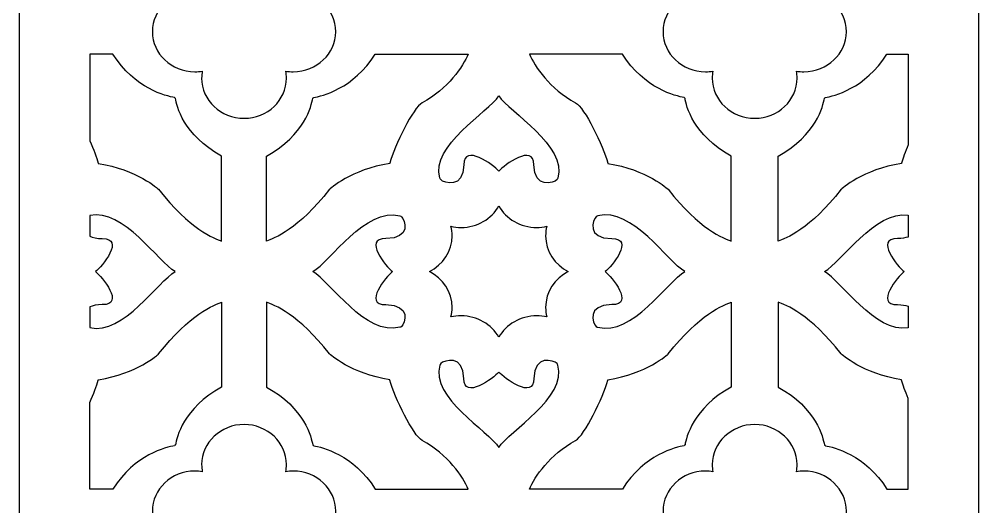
# Model space of a CAD drawing. Header units: centimetres. Extents: x -8.5 to -1.5, y -3.9 to 9.
# Drawn here: x -8.49 to -1.5, y 1.75 to 5.3 of the extents above; entities that cross this region are included whole.
import ezdxf

# ---------------------------------------------------------------- set-up
doc = ezdxf.new("R2010")
doc.units = ezdxf.units.CM
doc.header["$MEASUREMENT"] = 0
doc.layers.add('layer 1', color=7, linetype='Continuous')

msp = doc.modelspace()

# ---------------------------------------------------------------- linework, layer by layer
at = {"layer": 'layer 1', "color": 250, "lineweight": 30}
for points, knots in [([(-8.49165, 9.00077), (-8.49165, 9.00077), (-1.49954, 9.00077), (-1.49954, 9.00077), (-1.49954, 9.00077), (-1.49954, 9.00077), (-1.49954, 3.21098), (-1.49954, 3.21098), (-1.49954, 3.21098), (-1.49954, 3.21098), (-1.49954, -3.85301), (-1.49954, -3.85301), (-1.49954, -3.85301), (-1.49954, -3.85301), (-8.49165, -3.85301), (-8.49165, -3.85301), (-8.49165, -3.85301), (-8.49165, -3.85301), (-8.49165, 3.21098), (-8.49165, 3.21098), (-8.49165, 3.21098), (-8.49165, 3.21098), (-8.49165, 9.00077), (-8.49165, 9.00077)], [0, 0, 0, 0, 0.1428571, 0.1428571, 0.1428571, 0.1428571, 0.2857143, 0.2857143, 0.2857143, 0.2857143, 0.4285714, 0.4285714, 0.4285714, 0.4285714, 0.5714286, 0.5714286, 0.5714286, 0.5714286, 0.7142857, 0.7142857, 0.7142857, 0.7142857, 1, 1, 1, 1]), ([(-6.18536, 5.20898), (-6.18536, 5.04818), (-6.32417, 4.91701), (-6.49435, 4.91701), (-6.49435, 4.91701), (-6.51303, 4.91701), (-6.53133, 4.9186), (-6.5491, 4.92163), (-6.5491, 4.92163), (-6.5459, 4.90482), (-6.54424, 4.88753), (-6.54424, 4.86989), (-6.54424, 4.86989), (-6.54423, 4.70907), (-6.68304, 4.57791), (-6.85323, 4.57791), (-6.85323, 4.57791), (-7.02342, 4.57791), (-7.16223, 4.70907), (-7.16223, 4.86988), (-7.16223, 4.86988), (-7.16223, 4.88752), (-7.16056, 4.90482), (-7.15736, 4.92163), (-7.15736, 4.92163), (-7.17513, 4.9186), (-7.19343, 4.91702), (-7.21211, 4.91702), (-7.21211, 4.91702), (-7.3823, 4.91701), (-7.52111, 5.04818), (-7.52111, 5.20898), (-7.52111, 5.20898), (-7.52111, 5.36979), (-7.3823, 5.50096), (-7.21212, 5.50096), (-7.21212, 5.50096), (-7.19343, 5.50096), (-7.17513, 5.49937), (-7.15736, 5.49635), (-7.15736, 5.49635), (-7.16056, 5.51315), (-7.16223, 5.53043), (-7.16223, 5.54809), (-7.16223, 5.54809), (-7.16223, 5.7089), (-7.02342, 5.84006), (-6.85323, 5.84006), (-6.85323, 5.84006), (-6.68304, 5.84006), (-6.54423, 5.7089), (-6.54423, 5.54809), (-6.54423, 5.54809), (-6.54423, 5.53043), (-6.5459, 5.51315), (-6.5491, 5.49635), (-6.5491, 5.49635), (-6.53133, 5.49937), (-6.51304, 5.50096), (-6.49436, 5.50096), (-6.49436, 5.50096), (-6.32417, 5.50096), (-6.18536, 5.36979), (-6.18536, 5.20898)], [0, 0, 0, 0, 0.0588235, 0.0588235, 0.0588235, 0.0588235, 0.1176471, 0.1176471, 0.1176471, 0.1176471, 0.1764706, 0.1764706, 0.1764706, 0.1764706, 0.2352941, 0.2352941, 0.2352941, 0.2352941, 0.2941176, 0.2941176, 0.2941176, 0.2941176, 0.3529412, 0.3529412, 0.3529412, 0.3529412, 0.4117647, 0.4117647, 0.4117647, 0.4117647, 0.4705882, 0.4705882, 0.4705882, 0.4705882, 0.5294118, 0.5294118, 0.5294118, 0.5294118, 0.5882353, 0.5882353, 0.5882353, 0.5882353, 0.6470588, 0.6470588, 0.6470588, 0.6470588, 0.7058824, 0.7058824, 0.7058824, 0.7058824, 0.7647059, 0.7647059, 0.7647059, 0.7647059, 0.8235294, 0.8235294, 0.8235294, 0.8235294, 0.8823529, 0.8823529, 0.8823529, 0.8823529, 1, 1, 1, 1]), ([(-2.46462, 5.20898), (-2.46462, 5.04818), (-2.60344, 4.91701), (-2.77363, 4.91701), (-2.77363, 4.91701), (-2.79231, 4.91701), (-2.8106, 4.9186), (-2.82838, 4.92163), (-2.82838, 4.92163), (-2.82518, 4.90482), (-2.82351, 4.88753), (-2.82351, 4.86989), (-2.82351, 4.86989), (-2.82351, 4.70907), (-2.96232, 4.57791), (-3.1325, 4.57791), (-3.1325, 4.57791), (-3.3027, 4.57791), (-3.44151, 4.70907), (-3.44151, 4.86988), (-3.44151, 4.86988), (-3.44151, 4.88752), (-3.43983, 4.90482), (-3.43663, 4.92163), (-3.43663, 4.92163), (-3.4544, 4.9186), (-3.47271, 4.91702), (-3.49138, 4.91702), (-3.49138, 4.91702), (-3.66158, 4.91701), (-3.80038, 5.04818), (-3.80039, 5.20898), (-3.80039, 5.20898), (-3.80038, 5.36979), (-3.66158, 5.50096), (-3.49139, 5.50096), (-3.49139, 5.50096), (-3.47271, 5.50096), (-3.4544, 5.49937), (-3.43663, 5.49635), (-3.43663, 5.49635), (-3.43983, 5.51315), (-3.44151, 5.53043), (-3.44151, 5.54809), (-3.44151, 5.54809), (-3.44151, 5.7089), (-3.3027, 5.84006), (-3.1325, 5.84006), (-3.1325, 5.84006), (-2.96232, 5.84006), (-2.8235, 5.7089), (-2.8235, 5.54809), (-2.8235, 5.54809), (-2.8235, 5.53043), (-2.82518, 5.51315), (-2.82838, 5.49635), (-2.82838, 5.49635), (-2.8106, 5.49937), (-2.79231, 5.50096), (-2.77364, 5.50096), (-2.77364, 5.50096), (-2.60344, 5.50096), (-2.46462, 5.36979), (-2.46462, 5.20898)], [0, 0, 0, 0, 0.0588235, 0.0588235, 0.0588235, 0.0588235, 0.1176471, 0.1176471, 0.1176471, 0.1176471, 0.1764706, 0.1764706, 0.1764706, 0.1764706, 0.2352941, 0.2352941, 0.2352941, 0.2352941, 0.2941176, 0.2941176, 0.2941176, 0.2941176, 0.3529412, 0.3529412, 0.3529412, 0.3529412, 0.4117647, 0.4117647, 0.4117647, 0.4117647, 0.4705882, 0.4705882, 0.4705882, 0.4705882, 0.5294118, 0.5294118, 0.5294118, 0.5294118, 0.5882353, 0.5882353, 0.5882353, 0.5882353, 0.6470588, 0.6470588, 0.6470588, 0.6470588, 0.7058824, 0.7058824, 0.7058824, 0.7058824, 0.7647059, 0.7647059, 0.7647059, 0.7647059, 0.8235294, 0.8235294, 0.8235294, 0.8235294, 0.8823529, 0.8823529, 0.8823529, 0.8823529, 1, 1, 1, 1]), ([(-7.97689, 4.41363), (-7.97689, 4.41363), (-7.97689, 5.04559), (-7.97689, 5.04559), (-7.97689, 5.04559), (-7.97689, 5.04559), (-7.80906, 5.04559), (-7.80906, 5.04559), (-7.80906, 5.04559), (-7.65231, 4.79305), (-7.41691, 4.73889), (-7.36046, 4.72929), (-7.36046, 4.72929), (-7.36046, 4.72929), (-7.35688, 4.72601), (-7.35688, 4.72601), (-7.35688, 4.72601), (-7.35688, 4.72601), (-7.35496, 4.72427), (-7.35496, 4.72427), (-7.35496, 4.72427), (-7.35496, 4.72427), (-7.3534, 4.72283), (-7.3534, 4.72283), (-7.3534, 4.72283), (-7.34533, 4.67137), (-7.29548, 4.45497), (-7.01663, 4.30229), (-7.01663, 4.30229), (-7.01663, 4.30229), (-7.01663, 3.68409), (-7.01663, 3.68409), (-7.01663, 3.68409), (-7.06822, 3.69979), (-7.25229, 3.77284), (-7.47546, 4.06086), (-7.47546, 4.06086), (-7.47546, 4.06086), (-7.63514, 4.2066), (-7.91473, 4.24824), (-7.91473, 4.24824), (-7.91474, 4.24823), (-7.91511, 4.24933), (-7.91578, 4.25136), (-7.91578, 4.25136), (-7.91582, 4.25149), (-7.91586, 4.25158), (-7.91589, 4.25172), (-7.91589, 4.25172), (-7.9266, 4.29358), (-7.94921, 4.35246), (-7.97689, 4.41363)], [0, 0, 0, 0, 0.0714286, 0.0714286, 0.0714286, 0.0714286, 0.1428571, 0.1428571, 0.1428571, 0.1428571, 0.2142857, 0.2142857, 0.2142857, 0.2142857, 0.2857143, 0.2857143, 0.2857143, 0.2857143, 0.3571429, 0.3571429, 0.3571429, 0.3571429, 0.4285714, 0.4285714, 0.4285714, 0.4285714, 0.5, 0.5, 0.5, 0.5, 0.5714286, 0.5714286, 0.5714286, 0.5714286, 0.6428571, 0.6428571, 0.6428571, 0.6428571, 0.7142857, 0.7142857, 0.7142857, 0.7142857, 0.7857143, 0.7857143, 0.7857143, 0.7857143, 0.8571429, 0.8571429, 0.8571429, 0.8571429, 1, 1, 1, 1]), ([(-6.35151, 4.72427), (-6.35151, 4.72427), (-6.35307, 4.72283), (-6.35307, 4.72283), (-6.35307, 4.72283), (-6.36114, 4.67137), (-6.41099, 4.45497), (-6.68984, 4.30229), (-6.68984, 4.30229), (-6.68984, 4.30229), (-6.68984, 3.68409), (-6.68984, 3.68409), (-6.68984, 3.68409), (-6.63824, 3.69979), (-6.45417, 3.77284), (-6.23101, 4.06086), (-6.23101, 4.06086), (-6.23101, 4.06086), (-6.07133, 4.2066), (-5.79173, 4.24824), (-5.79173, 4.24824), (-5.79172, 4.24823), (-5.79135, 4.24933), (-5.79069, 4.25136), (-5.79069, 4.25136), (-5.79065, 4.25149), (-5.79061, 4.25158), (-5.79057, 4.25172), (-5.79057, 4.25172), (-5.75835, 4.37768), (-5.61844, 4.65779), (-5.55609, 4.69072), (-5.55609, 4.69072), (-5.36498, 4.79301), (-5.25888, 4.95528), (-5.21933, 5.04559), (-5.21933, 5.04559), (-5.21933, 5.04559), (-5.89741, 5.04559), (-5.89741, 5.04559), (-5.89741, 5.04559), (-6.05416, 4.79305), (-6.28956, 4.73889), (-6.346, 4.72929), (-6.346, 4.72929), (-6.346, 4.72929), (-6.34959, 4.72601), (-6.34959, 4.72601), (-6.34959, 4.72601), (-6.34959, 4.72601), (-6.35151, 4.72427), (-6.35151, 4.72427)], [0, 0, 0, 0, 0.0714286, 0.0714286, 0.0714286, 0.0714286, 0.1428571, 0.1428571, 0.1428571, 0.1428571, 0.2142857, 0.2142857, 0.2142857, 0.2142857, 0.2857143, 0.2857143, 0.2857143, 0.2857143, 0.3571429, 0.3571429, 0.3571429, 0.3571429, 0.4285714, 0.4285714, 0.4285714, 0.4285714, 0.5, 0.5, 0.5, 0.5, 0.5714286, 0.5714286, 0.5714286, 0.5714286, 0.6428571, 0.6428571, 0.6428571, 0.6428571, 0.7142857, 0.7142857, 0.7142857, 0.7142857, 0.7857143, 0.7857143, 0.7857143, 0.7857143, 0.8571429, 0.8571429, 0.8571429, 0.8571429, 1, 1, 1, 1]), ([(-3.64174, 4.72427), (-3.64174, 4.72427), (-3.64019, 4.72283), (-3.64019, 4.72283), (-3.64019, 4.72283), (-3.63211, 4.67137), (-3.58225, 4.45497), (-3.3034, 4.30229), (-3.3034, 4.30229), (-3.3034, 4.30229), (-3.3034, 3.68408), (-3.3034, 3.68408), (-3.3034, 3.68408), (-3.355, 3.69978), (-3.53907, 3.77283), (-3.76224, 4.06086), (-3.76224, 4.06086), (-3.76224, 4.06086), (-3.92192, 4.2066), (-4.20152, 4.24824), (-4.20152, 4.24824), (-4.20153, 4.24823), (-4.2019, 4.24933), (-4.20257, 4.25136), (-4.20257, 4.25136), (-4.2026, 4.25149), (-4.20263, 4.25158), (-4.20268, 4.25172), (-4.20268, 4.25172), (-4.2349, 4.37768), (-4.37481, 4.65779), (-4.43716, 4.69072), (-4.43716, 4.69072), (-4.62827, 4.79301), (-4.73437, 4.95528), (-4.77392, 5.04559), (-4.77392, 5.04559), (-4.77392, 5.04559), (-4.09583, 5.04559), (-4.09583, 5.04559), (-4.09583, 5.04559), (-3.93909, 4.79305), (-3.70369, 4.73889), (-3.64725, 4.72929), (-3.64725, 4.72929), (-3.64725, 4.72929), (-3.64366, 4.72601), (-3.64366, 4.72601), (-3.64366, 4.72601), (-3.64366, 4.72601), (-3.64174, 4.72427), (-3.64174, 4.72427)], [0, 0, 0, 0, 0.0714286, 0.0714286, 0.0714286, 0.0714286, 0.1428571, 0.1428571, 0.1428571, 0.1428571, 0.2142857, 0.2142857, 0.2142857, 0.2142857, 0.2857143, 0.2857143, 0.2857143, 0.2857143, 0.3571429, 0.3571429, 0.3571429, 0.3571429, 0.4285714, 0.4285714, 0.4285714, 0.4285714, 0.5, 0.5, 0.5, 0.5, 0.5714286, 0.5714286, 0.5714286, 0.5714286, 0.6428571, 0.6428571, 0.6428571, 0.6428571, 0.7142857, 0.7142857, 0.7142857, 0.7142857, 0.7857143, 0.7857143, 0.7857143, 0.7857143, 0.8571429, 0.8571429, 0.8571429, 0.8571429, 1, 1, 1, 1]), ([(-2.62325, 4.72427), (-2.62325, 4.72427), (-2.62481, 4.72283), (-2.62481, 4.72283), (-2.62481, 4.72283), (-2.63288, 4.67137), (-2.68274, 4.45497), (-2.96159, 4.30229), (-2.96159, 4.30229), (-2.96159, 4.30229), (-2.96159, 3.68409), (-2.96159, 3.68409), (-2.96159, 3.68409), (-2.90999, 3.69979), (-2.72591, 3.77284), (-2.50275, 4.06086), (-2.50275, 4.06086), (-2.50275, 4.06086), (-2.34308, 4.2066), (-2.06348, 4.24824), (-2.06348, 4.24824), (-2.06346, 4.24823), (-2.0631, 4.24933), (-2.06243, 4.25136), (-2.06243, 4.25136), (-2.06239, 4.25149), (-2.06235, 4.25158), (-2.06231, 4.25172), (-2.06231, 4.25172), (-2.05334, 4.28683), (-2.03599, 4.33394), (-2.01429, 4.38432), (-2.01429, 4.38432), (-2.01429, 4.38432), (-2.01429, 5.04559), (-2.01429, 5.04559), (-2.01429, 5.04559), (-2.01429, 5.04559), (-2.16915, 5.04559), (-2.16915, 5.04559), (-2.16915, 5.04559), (-2.3259, 4.79305), (-2.5613, 4.73889), (-2.61775, 4.72929), (-2.61775, 4.72929), (-2.61775, 4.72929), (-2.62133, 4.72601), (-2.62133, 4.72601), (-2.62133, 4.72601), (-2.62133, 4.72601), (-2.62325, 4.72427), (-2.62325, 4.72427)], [0, 0, 0, 0, 0.0714286, 0.0714286, 0.0714286, 0.0714286, 0.1428571, 0.1428571, 0.1428571, 0.1428571, 0.2142857, 0.2142857, 0.2142857, 0.2142857, 0.2857143, 0.2857143, 0.2857143, 0.2857143, 0.3571429, 0.3571429, 0.3571429, 0.3571429, 0.4285714, 0.4285714, 0.4285714, 0.4285714, 0.5, 0.5, 0.5, 0.5, 0.5714286, 0.5714286, 0.5714286, 0.5714286, 0.6428571, 0.6428571, 0.6428571, 0.6428571, 0.7142857, 0.7142857, 0.7142857, 0.7142857, 0.7857143, 0.7857143, 0.7857143, 0.7857143, 0.8571429, 0.8571429, 0.8571429, 0.8571429, 1, 1, 1, 1]), ([(-4.99663, 4.74194), (-5.0709, 4.62365), (-5.4985, 4.37655), (-5.42551, 4.14305), (-5.42551, 4.14305), (-5.42422, 4.13891), (-5.42335, 4.13484), (-5.42027, 4.13146), (-5.42027, 4.13146), (-5.39604, 4.10475), (-5.25318, 4.06349), (-5.25115, 4.23846), (-5.25115, 4.23846), (-5.25428, 4.40007), (-5.03361, 4.23571), (-4.99674, 4.19303), (-4.99674, 4.19303), (-4.9967, 4.19307), (-4.99667, 4.19311), (-4.99663, 4.19315), (-4.99663, 4.19315), (-4.99659, 4.19311), (-4.99655, 4.19307), (-4.99651, 4.19303), (-4.99651, 4.19303), (-4.95964, 4.23571), (-4.73897, 4.40007), (-4.7421, 4.23846), (-4.7421, 4.23846), (-4.74008, 4.06349), (-4.59721, 4.10475), (-4.57298, 4.13146), (-4.57298, 4.13146), (-4.56991, 4.13484), (-4.56904, 4.13891), (-4.56775, 4.14305), (-4.56775, 4.14305), (-4.49475, 4.37655), (-4.92235, 4.62365), (-4.99663, 4.74194)], [0, 0, 0, 0, 0.0909091, 0.0909091, 0.0909091, 0.0909091, 0.1818182, 0.1818182, 0.1818182, 0.1818182, 0.2727273, 0.2727273, 0.2727273, 0.2727273, 0.3636364, 0.3636364, 0.3636364, 0.3636364, 0.4545455, 0.4545455, 0.4545455, 0.4545455, 0.5454545, 0.5454545, 0.5454545, 0.5454545, 0.6363636, 0.6363636, 0.6363636, 0.6363636, 0.7272727, 0.7272727, 0.7272727, 0.7272727, 0.8181818, 0.8181818, 0.8181818, 0.8181818, 1, 1, 1, 1]), ([(-7.97689, 3.05304), (-7.97689, 3.05304), (-7.97689, 3.20348), (-7.97689, 3.20348), (-7.97689, 3.20348), (-7.95583, 3.21366), (-7.92673, 3.22016), (-7.88713, 3.22058), (-7.88713, 3.22058), (-7.71608, 3.21762), (-7.89004, 3.42612), (-7.93518, 3.46096), (-7.93518, 3.46096), (-7.93516, 3.461), (-7.93513, 3.46107), (-7.93506, 3.46108), (-7.93506, 3.46108), (-7.93513, 3.4611), (-7.93516, 3.46116), (-7.93518, 3.46119), (-7.93518, 3.46119), (-7.89004, 3.49604), (-7.71608, 3.70454), (-7.88713, 3.70158), (-7.88713, 3.70158), (-7.92673, 3.70199), (-7.95583, 3.70851), (-7.97689, 3.7187), (-7.97689, 3.7187), (-7.97689, 3.7187), (-7.97689, 3.86913), (-7.97689, 3.86913), (-7.97689, 3.86913), (-7.73313, 3.92318), (-7.47755, 3.53021), (-7.35428, 3.46107), (-7.35428, 3.46107), (-7.47758, 3.39196), (-7.73313, 2.999), (-7.97689, 3.05304)], [0, 0, 0, 0, 0.0909091, 0.0909091, 0.0909091, 0.0909091, 0.1818182, 0.1818182, 0.1818182, 0.1818182, 0.2727273, 0.2727273, 0.2727273, 0.2727273, 0.3636364, 0.3636364, 0.3636364, 0.3636364, 0.4545455, 0.4545455, 0.4545455, 0.4545455, 0.5454545, 0.5454545, 0.5454545, 0.5454545, 0.6363636, 0.6363636, 0.6363636, 0.6363636, 0.7272727, 0.7272727, 0.7272727, 0.7272727, 0.8181818, 0.8181818, 0.8181818, 0.8181818, 1, 1, 1, 1]), ([(-6.35219, 3.46108), (-6.227, 3.3909), (-5.96549, 2.98686), (-5.71837, 3.05583), (-5.71837, 3.05583), (-5.71399, 3.05705), (-5.70968, 3.05788), (-5.70611, 3.06078), (-5.70611, 3.06078), (-5.67783, 3.08368), (-5.63417, 3.21866), (-5.81934, 3.22058), (-5.81934, 3.22058), (-5.99038, 3.21762), (-5.81644, 3.42613), (-5.77127, 3.46098), (-5.77127, 3.46098), (-5.77132, 3.46101), (-5.77136, 3.46104), (-5.7714, 3.46108), (-5.7714, 3.46108), (-5.77136, 3.46111), (-5.77132, 3.46115), (-5.77127, 3.46118), (-5.77127, 3.46118), (-5.81644, 3.49603), (-5.99038, 3.70454), (-5.81934, 3.70158), (-5.81934, 3.70158), (-5.63417, 3.70349), (-5.67783, 3.83849), (-5.70611, 3.86138), (-5.70611, 3.86138), (-5.70968, 3.86428), (-5.71399, 3.8651), (-5.71837, 3.86633), (-5.71837, 3.86633), (-5.96549, 3.9353), (-6.227, 3.53126), (-6.35219, 3.46108)], [0, 0, 0, 0, 0.0909091, 0.0909091, 0.0909091, 0.0909091, 0.1818182, 0.1818182, 0.1818182, 0.1818182, 0.2727273, 0.2727273, 0.2727273, 0.2727273, 0.3636364, 0.3636364, 0.3636364, 0.3636364, 0.4545455, 0.4545455, 0.4545455, 0.4545455, 0.5454545, 0.5454545, 0.5454545, 0.5454545, 0.6363636, 0.6363636, 0.6363636, 0.6363636, 0.7272727, 0.7272727, 0.7272727, 0.7272727, 0.8181818, 0.8181818, 0.8181818, 0.8181818, 1, 1, 1, 1]), ([(-4.49056, 3.46107), (-4.58892, 3.51104), (-4.65605, 3.60926), (-4.65605, 3.72181), (-4.65605, 3.72181), (-4.65605, 3.74568), (-4.653, 3.76888), (-4.64731, 3.79114), (-4.64731, 3.79114), (-4.67086, 3.78576), (-4.69543, 3.78289), (-4.72069, 3.78289), (-4.72069, 3.78289), (-4.83981, 3.78289), (-4.94373, 3.84632), (-4.99662, 3.93924), (-4.99662, 3.93924), (-5.0495, 3.84632), (-5.15344, 3.78289), (-5.27256, 3.78289), (-5.27256, 3.78289), (-5.29781, 3.78289), (-5.32241, 3.78576), (-5.34595, 3.79114), (-5.34595, 3.79114), (-5.34025, 3.76888), (-5.33721, 3.74568), (-5.33721, 3.72181), (-5.33721, 3.72181), (-5.33721, 3.60926), (-5.40434, 3.51105), (-5.50269, 3.46107), (-5.50269, 3.46107), (-5.40434, 3.41111), (-5.33721, 3.31291), (-5.33721, 3.20036), (-5.33721, 3.20036), (-5.33721, 3.17649), (-5.34024, 3.15328), (-5.34593, 3.13102), (-5.34593, 3.13102), (-5.32238, 3.13641), (-5.29781, 3.13927), (-5.27255, 3.13927), (-5.27255, 3.13927), (-5.15344, 3.13927), (-5.0495, 3.07585), (-4.99662, 2.98293), (-4.99662, 2.98293), (-4.94373, 3.07586), (-4.83981, 3.13927), (-4.72069, 3.13928), (-4.72069, 3.13928), (-4.69543, 3.13928), (-4.67086, 3.13641), (-4.64731, 3.13103), (-4.64731, 3.13103), (-4.65299, 3.15328), (-4.65604, 3.17649), (-4.65604, 3.20036), (-4.65604, 3.20036), (-4.65604, 3.31291), (-4.58892, 3.41111), (-4.49056, 3.46107)], [0, 0, 0, 0, 0.0588235, 0.0588235, 0.0588235, 0.0588235, 0.1176471, 0.1176471, 0.1176471, 0.1176471, 0.1764706, 0.1764706, 0.1764706, 0.1764706, 0.2352941, 0.2352941, 0.2352941, 0.2352941, 0.2941176, 0.2941176, 0.2941176, 0.2941176, 0.3529412, 0.3529412, 0.3529412, 0.3529412, 0.4117647, 0.4117647, 0.4117647, 0.4117647, 0.4705882, 0.4705882, 0.4705882, 0.4705882, 0.5294118, 0.5294118, 0.5294118, 0.5294118, 0.5882353, 0.5882353, 0.5882353, 0.5882353, 0.6470588, 0.6470588, 0.6470588, 0.6470588, 0.7058824, 0.7058824, 0.7058824, 0.7058824, 0.7647059, 0.7647059, 0.7647059, 0.7647059, 0.8235294, 0.8235294, 0.8235294, 0.8235294, 0.8823529, 0.8823529, 0.8823529, 0.8823529, 1, 1, 1, 1]), ([(-3.64106, 3.46108), (-3.76625, 3.3909), (-4.02776, 2.98686), (-4.27489, 3.05583), (-4.27489, 3.05583), (-4.27926, 3.05705), (-4.28357, 3.05788), (-4.28715, 3.06078), (-4.28715, 3.06078), (-4.31542, 3.08368), (-4.35908, 3.21866), (-4.17391, 3.22058), (-4.17391, 3.22058), (-4.00286, 3.21762), (-4.17681, 3.42613), (-4.22198, 3.46098), (-4.22198, 3.46098), (-4.22193, 3.46101), (-4.22189, 3.46104), (-4.22186, 3.46108), (-4.22186, 3.46108), (-4.22189, 3.46111), (-4.22193, 3.46115), (-4.22198, 3.46118), (-4.22198, 3.46118), (-4.17681, 3.49603), (-4.00286, 3.70454), (-4.17391, 3.70158), (-4.17391, 3.70158), (-4.35908, 3.70349), (-4.31542, 3.83849), (-4.28715, 3.86138), (-4.28715, 3.86138), (-4.28357, 3.86428), (-4.27926, 3.8651), (-4.27489, 3.86633), (-4.27489, 3.86633), (-4.02776, 3.9353), (-3.76625, 3.53126), (-3.64106, 3.46108)], [0, 0, 0, 0, 0.0909091, 0.0909091, 0.0909091, 0.0909091, 0.1818182, 0.1818182, 0.1818182, 0.1818182, 0.2727273, 0.2727273, 0.2727273, 0.2727273, 0.3636364, 0.3636364, 0.3636364, 0.3636364, 0.4545455, 0.4545455, 0.4545455, 0.4545455, 0.5454545, 0.5454545, 0.5454545, 0.5454545, 0.6363636, 0.6363636, 0.6363636, 0.6363636, 0.7272727, 0.7272727, 0.7272727, 0.7272727, 0.8181818, 0.8181818, 0.8181818, 0.8181818, 1, 1, 1, 1]), ([(-2.62393, 3.46107), (-2.5028, 3.39318), (-2.25411, 3.01286), (-2.01429, 3.05063), (-2.01429, 3.05063), (-2.01429, 3.05063), (-2.01429, 3.2089), (-2.01429, 3.2089), (-2.01429, 3.2089), (-2.03389, 3.21594), (-2.05904, 3.22024), (-2.09108, 3.22058), (-2.09108, 3.22058), (-2.26213, 3.21762), (-2.08817, 3.42612), (-2.04303, 3.46096), (-2.04303, 3.46096), (-2.04305, 3.461), (-2.04309, 3.46107), (-2.04315, 3.46108), (-2.04315, 3.46108), (-2.04309, 3.4611), (-2.04305, 3.46116), (-2.04303, 3.46119), (-2.04303, 3.46119), (-2.08817, 3.49604), (-2.26213, 3.70454), (-2.09108, 3.70158), (-2.09108, 3.70158), (-2.05904, 3.70191), (-2.03389, 3.70625), (-2.01429, 3.71328), (-2.01429, 3.71328), (-2.01429, 3.71328), (-2.01429, 3.87155), (-2.01429, 3.87155), (-2.01429, 3.87155), (-2.25411, 3.90932), (-2.50283, 3.52898), (-2.62393, 3.46107)], [0, 0, 0, 0, 0.0909091, 0.0909091, 0.0909091, 0.0909091, 0.1818182, 0.1818182, 0.1818182, 0.1818182, 0.2727273, 0.2727273, 0.2727273, 0.2727273, 0.3636364, 0.3636364, 0.3636364, 0.3636364, 0.4545455, 0.4545455, 0.4545455, 0.4545455, 0.5454545, 0.5454545, 0.5454545, 0.5454545, 0.6363636, 0.6363636, 0.6363636, 0.6363636, 0.7272727, 0.7272727, 0.7272727, 0.7272727, 0.8181818, 0.8181818, 0.8181818, 0.8181818, 1, 1, 1, 1]), ([(-7.35496, 2.1979), (-7.35496, 2.1979), (-7.3534, 2.19932), (-7.3534, 2.19932), (-7.3534, 2.19932), (-7.34533, 2.25079), (-7.29548, 2.46718), (-7.01663, 2.61986), (-7.01663, 2.61986), (-7.01663, 2.61986), (-7.01663, 3.23808), (-7.01663, 3.23808), (-7.01663, 3.23808), (-7.06822, 3.22236), (-7.25229, 3.14932), (-7.47546, 2.86129), (-7.47546, 2.86129), (-7.47546, 2.86129), (-7.63514, 2.71555), (-7.91473, 2.67391), (-7.91473, 2.67391), (-7.91474, 2.67393), (-7.91511, 2.67282), (-7.91578, 2.67079), (-7.91578, 2.67079), (-7.91582, 2.67065), (-7.91586, 2.67056), (-7.91589, 2.67043), (-7.91589, 2.67043), (-7.9266, 2.62857), (-7.9492, 2.5697), (-7.97689, 2.50853), (-7.97689, 2.50853), (-7.97689, 2.50853), (-7.97689, 1.87656), (-7.97689, 1.87656), (-7.97689, 1.87656), (-7.97689, 1.87656), (-7.80906, 1.87656), (-7.80906, 1.87656), (-7.80906, 1.87656), (-7.65231, 2.12911), (-7.41691, 2.18326), (-7.36046, 2.19287), (-7.36046, 2.19287), (-7.36046, 2.19287), (-7.35688, 2.19614), (-7.35688, 2.19614), (-7.35688, 2.19614), (-7.35688, 2.19614), (-7.35496, 2.1979), (-7.35496, 2.1979)], [0, 0, 0, 0, 0.0714286, 0.0714286, 0.0714286, 0.0714286, 0.1428571, 0.1428571, 0.1428571, 0.1428571, 0.2142857, 0.2142857, 0.2142857, 0.2142857, 0.2857143, 0.2857143, 0.2857143, 0.2857143, 0.3571429, 0.3571429, 0.3571429, 0.3571429, 0.4285714, 0.4285714, 0.4285714, 0.4285714, 0.5, 0.5, 0.5, 0.5, 0.5714286, 0.5714286, 0.5714286, 0.5714286, 0.6428571, 0.6428571, 0.6428571, 0.6428571, 0.7142857, 0.7142857, 0.7142857, 0.7142857, 0.7857143, 0.7857143, 0.7857143, 0.7857143, 0.8571429, 0.8571429, 0.8571429, 0.8571429, 1, 1, 1, 1]), ([(-6.35151, 2.1979), (-6.35151, 2.1979), (-6.35307, 2.19932), (-6.35307, 2.19932), (-6.35307, 2.19932), (-6.36114, 2.25079), (-6.41099, 2.46718), (-6.68984, 2.61986), (-6.68984, 2.61986), (-6.68984, 2.61986), (-6.68984, 3.23808), (-6.68984, 3.23808), (-6.68984, 3.23808), (-6.63824, 3.22236), (-6.45417, 3.14932), (-6.23101, 2.86129), (-6.23101, 2.86129), (-6.23101, 2.86129), (-6.07133, 2.71555), (-5.79173, 2.67391), (-5.79173, 2.67391), (-5.79172, 2.67393), (-5.79135, 2.67282), (-5.79069, 2.67079), (-5.79069, 2.67079), (-5.79065, 2.67065), (-5.79061, 2.67056), (-5.79057, 2.67043), (-5.79057, 2.67043), (-5.75835, 2.54447), (-5.61844, 2.26437), (-5.55609, 2.23142), (-5.55609, 2.23142), (-5.36497, 2.12914), (-5.25887, 1.96688), (-5.21933, 1.87656), (-5.21933, 1.87656), (-5.21933, 1.87656), (-5.89741, 1.87656), (-5.89741, 1.87656), (-5.89741, 1.87656), (-6.05416, 2.12911), (-6.28956, 2.18326), (-6.346, 2.19287), (-6.346, 2.19287), (-6.346, 2.19287), (-6.34959, 2.19614), (-6.34959, 2.19614), (-6.34959, 2.19614), (-6.34959, 2.19614), (-6.35151, 2.1979), (-6.35151, 2.1979)], [0, 0, 0, 0, 0.0714286, 0.0714286, 0.0714286, 0.0714286, 0.1428571, 0.1428571, 0.1428571, 0.1428571, 0.2142857, 0.2142857, 0.2142857, 0.2142857, 0.2857143, 0.2857143, 0.2857143, 0.2857143, 0.3571429, 0.3571429, 0.3571429, 0.3571429, 0.4285714, 0.4285714, 0.4285714, 0.4285714, 0.5, 0.5, 0.5, 0.5, 0.5714286, 0.5714286, 0.5714286, 0.5714286, 0.6428571, 0.6428571, 0.6428571, 0.6428571, 0.7142857, 0.7142857, 0.7142857, 0.7142857, 0.7857143, 0.7857143, 0.7857143, 0.7857143, 0.8571429, 0.8571429, 0.8571429, 0.8571429, 1, 1, 1, 1]), ([(-3.64174, 2.1979), (-3.64174, 2.1979), (-3.64019, 2.19932), (-3.64019, 2.19932), (-3.64019, 2.19932), (-3.63211, 2.25079), (-3.58225, 2.46719), (-3.3034, 2.61986), (-3.3034, 2.61986), (-3.3034, 2.61986), (-3.3034, 3.23808), (-3.3034, 3.23808), (-3.3034, 3.23808), (-3.355, 3.22238), (-3.53907, 3.14933), (-3.76224, 2.86129), (-3.76224, 2.86129), (-3.76224, 2.86129), (-3.92192, 2.71555), (-4.20152, 2.67391), (-4.20152, 2.67391), (-4.20153, 2.67393), (-4.2019, 2.67282), (-4.20257, 2.67079), (-4.20257, 2.67079), (-4.2026, 2.67065), (-4.20263, 2.67056), (-4.20268, 2.67043), (-4.20268, 2.67043), (-4.2349, 2.54447), (-4.37481, 2.26437), (-4.43716, 2.23142), (-4.43716, 2.23142), (-4.62828, 2.12914), (-4.73437, 1.96688), (-4.77392, 1.87656), (-4.77392, 1.87656), (-4.77392, 1.87656), (-4.09584, 1.87656), (-4.09584, 1.87656), (-4.09584, 1.87656), (-3.93909, 2.12911), (-3.70369, 2.18326), (-3.64725, 2.19287), (-3.64725, 2.19287), (-3.64725, 2.19287), (-3.64366, 2.19614), (-3.64366, 2.19614), (-3.64366, 2.19614), (-3.64366, 2.19614), (-3.64174, 2.1979), (-3.64174, 2.1979)], [0, 0, 0, 0, 0.0714286, 0.0714286, 0.0714286, 0.0714286, 0.1428571, 0.1428571, 0.1428571, 0.1428571, 0.2142857, 0.2142857, 0.2142857, 0.2142857, 0.2857143, 0.2857143, 0.2857143, 0.2857143, 0.3571429, 0.3571429, 0.3571429, 0.3571429, 0.4285714, 0.4285714, 0.4285714, 0.4285714, 0.5, 0.5, 0.5, 0.5, 0.5714286, 0.5714286, 0.5714286, 0.5714286, 0.6428571, 0.6428571, 0.6428571, 0.6428571, 0.7142857, 0.7142857, 0.7142857, 0.7142857, 0.7857143, 0.7857143, 0.7857143, 0.7857143, 0.8571429, 0.8571429, 0.8571429, 0.8571429, 1, 1, 1, 1]), ([(-2.62325, 2.1979), (-2.62325, 2.1979), (-2.62481, 2.19932), (-2.62481, 2.19932), (-2.62481, 2.19932), (-2.63288, 2.25079), (-2.68274, 2.46718), (-2.96159, 2.61986), (-2.96159, 2.61986), (-2.96159, 2.61986), (-2.96159, 3.23808), (-2.96159, 3.23808), (-2.96159, 3.23808), (-2.90999, 3.22236), (-2.72591, 3.14932), (-2.50275, 2.86129), (-2.50275, 2.86129), (-2.50275, 2.86129), (-2.34308, 2.71555), (-2.06348, 2.67391), (-2.06348, 2.67391), (-2.06346, 2.67393), (-2.0631, 2.67282), (-2.06243, 2.67079), (-2.06243, 2.67079), (-2.06239, 2.67065), (-2.06235, 2.67056), (-2.06231, 2.67043), (-2.06231, 2.67043), (-2.05334, 2.63532), (-2.03599, 2.58824), (-2.01429, 2.53787), (-2.01429, 2.53787), (-2.01429, 2.53787), (-2.01429, 1.87656), (-2.01429, 1.87656), (-2.01429, 1.87656), (-2.01429, 1.87656), (-2.16915, 1.87656), (-2.16915, 1.87656), (-2.16915, 1.87656), (-2.3259, 2.12911), (-2.5613, 2.18326), (-2.61775, 2.19287), (-2.61775, 2.19287), (-2.61775, 2.19287), (-2.62133, 2.19614), (-2.62133, 2.19614), (-2.62133, 2.19614), (-2.62133, 2.19614), (-2.62325, 2.1979), (-2.62325, 2.1979)], [0, 0, 0, 0, 0.0714286, 0.0714286, 0.0714286, 0.0714286, 0.1428571, 0.1428571, 0.1428571, 0.1428571, 0.2142857, 0.2142857, 0.2142857, 0.2142857, 0.2857143, 0.2857143, 0.2857143, 0.2857143, 0.3571429, 0.3571429, 0.3571429, 0.3571429, 0.4285714, 0.4285714, 0.4285714, 0.4285714, 0.5, 0.5, 0.5, 0.5, 0.5714286, 0.5714286, 0.5714286, 0.5714286, 0.6428571, 0.6428571, 0.6428571, 0.6428571, 0.7142857, 0.7142857, 0.7142857, 0.7142857, 0.7857143, 0.7857143, 0.7857143, 0.7857143, 0.8571429, 0.8571429, 0.8571429, 0.8571429, 1, 1, 1, 1]), ([(-4.99663, 2.18022), (-5.0709, 2.29851), (-5.4985, 2.54561), (-5.42551, 2.77912), (-5.42551, 2.77912), (-5.42422, 2.78325), (-5.42335, 2.78731), (-5.42027, 2.7907), (-5.42027, 2.7907), (-5.39604, 2.81742), (-5.25318, 2.85867), (-5.25115, 2.6837), (-5.25115, 2.6837), (-5.25428, 2.52208), (-5.03361, 2.68644), (-4.99674, 2.72913), (-4.99674, 2.72913), (-4.9967, 2.72908), (-4.99667, 2.72904), (-4.99663, 2.729), (-4.99663, 2.729), (-4.99659, 2.72904), (-4.99655, 2.72908), (-4.99651, 2.72913), (-4.99651, 2.72913), (-4.95964, 2.68644), (-4.73897, 2.52208), (-4.7421, 2.6837), (-4.7421, 2.6837), (-4.74008, 2.85867), (-4.59721, 2.81742), (-4.57298, 2.7907), (-4.57298, 2.7907), (-4.56991, 2.78731), (-4.56904, 2.78325), (-4.56775, 2.77912), (-4.56775, 2.77912), (-4.49475, 2.54561), (-4.92235, 2.29851), (-4.99663, 2.18022)], [0, 0, 0, 0, 0.0909091, 0.0909091, 0.0909091, 0.0909091, 0.1818182, 0.1818182, 0.1818182, 0.1818182, 0.2727273, 0.2727273, 0.2727273, 0.2727273, 0.3636364, 0.3636364, 0.3636364, 0.3636364, 0.4545455, 0.4545455, 0.4545455, 0.4545455, 0.5454545, 0.5454545, 0.5454545, 0.5454545, 0.6363636, 0.6363636, 0.6363636, 0.6363636, 0.7272727, 0.7272727, 0.7272727, 0.7272727, 0.8181818, 0.8181818, 0.8181818, 0.8181818, 1, 1, 1, 1]), ([(-6.18536, 1.71637), (-6.18536, 1.55556), (-6.32417, 1.42439), (-6.49435, 1.42439), (-6.49435, 1.42439), (-6.51303, 1.42439), (-6.53133, 1.42598), (-6.5491, 1.429), (-6.5491, 1.429), (-6.5459, 1.41221), (-6.54424, 1.39491), (-6.54424, 1.37728), (-6.54424, 1.37728), (-6.54423, 1.21645), (-6.68304, 1.08529), (-6.85323, 1.08529), (-6.85323, 1.08529), (-7.02342, 1.08529), (-7.16223, 1.21645), (-7.16223, 1.37727), (-7.16223, 1.37727), (-7.16223, 1.39491), (-7.16056, 1.41221), (-7.15736, 1.42901), (-7.15736, 1.42901), (-7.17513, 1.42598), (-7.19343, 1.4244), (-7.21211, 1.4244), (-7.21211, 1.4244), (-7.3823, 1.4244), (-7.52111, 1.55555), (-7.52111, 1.71637), (-7.52111, 1.71637), (-7.52111, 1.87718), (-7.3823, 2.00834), (-7.21212, 2.00834), (-7.21212, 2.00834), (-7.19343, 2.00834), (-7.17513, 2.00676), (-7.15736, 2.00373), (-7.15736, 2.00373), (-7.16056, 2.02052), (-7.16223, 2.03781), (-7.16223, 2.05546), (-7.16223, 2.05546), (-7.16223, 2.21628), (-7.02342, 2.34744), (-6.85323, 2.34744), (-6.85323, 2.34744), (-6.68304, 2.34744), (-6.54423, 2.21628), (-6.54423, 2.05547), (-6.54423, 2.05547), (-6.54423, 2.03782), (-6.5459, 2.02052), (-6.5491, 2.00373), (-6.5491, 2.00373), (-6.53133, 2.00676), (-6.51304, 2.00834), (-6.49436, 2.00834), (-6.49436, 2.00834), (-6.32417, 2.00834), (-6.18536, 1.87718), (-6.18536, 1.71637)], [0, 0, 0, 0, 0.0588235, 0.0588235, 0.0588235, 0.0588235, 0.1176471, 0.1176471, 0.1176471, 0.1176471, 0.1764706, 0.1764706, 0.1764706, 0.1764706, 0.2352941, 0.2352941, 0.2352941, 0.2352941, 0.2941176, 0.2941176, 0.2941176, 0.2941176, 0.3529412, 0.3529412, 0.3529412, 0.3529412, 0.4117647, 0.4117647, 0.4117647, 0.4117647, 0.4705882, 0.4705882, 0.4705882, 0.4705882, 0.5294118, 0.5294118, 0.5294118, 0.5294118, 0.5882353, 0.5882353, 0.5882353, 0.5882353, 0.6470588, 0.6470588, 0.6470588, 0.6470588, 0.7058824, 0.7058824, 0.7058824, 0.7058824, 0.7647059, 0.7647059, 0.7647059, 0.7647059, 0.8235294, 0.8235294, 0.8235294, 0.8235294, 0.8823529, 0.8823529, 0.8823529, 0.8823529, 1, 1, 1, 1]), ([(-2.46462, 1.71637), (-2.46462, 1.55556), (-2.60344, 1.42439), (-2.77363, 1.42439), (-2.77363, 1.42439), (-2.79231, 1.42439), (-2.8106, 1.42598), (-2.82838, 1.429), (-2.82838, 1.429), (-2.82518, 1.41221), (-2.82351, 1.39491), (-2.82351, 1.37728), (-2.82351, 1.37728), (-2.82351, 1.21645), (-2.96232, 1.08529), (-3.1325, 1.08529), (-3.1325, 1.08529), (-3.3027, 1.08529), (-3.44151, 1.21645), (-3.44151, 1.37727), (-3.44151, 1.37727), (-3.44151, 1.39491), (-3.43983, 1.41221), (-3.43663, 1.42901), (-3.43663, 1.42901), (-3.4544, 1.42598), (-3.47271, 1.4244), (-3.49138, 1.4244), (-3.49138, 1.4244), (-3.66158, 1.4244), (-3.80038, 1.55555), (-3.80039, 1.71637), (-3.80039, 1.71637), (-3.80038, 1.87718), (-3.66158, 2.00834), (-3.49139, 2.00834), (-3.49139, 2.00834), (-3.47271, 2.00834), (-3.4544, 2.00676), (-3.43663, 2.00373), (-3.43663, 2.00373), (-3.43983, 2.02052), (-3.44151, 2.03781), (-3.44151, 2.05546), (-3.44151, 2.05546), (-3.44151, 2.21628), (-3.3027, 2.34744), (-3.1325, 2.34744), (-3.1325, 2.34744), (-2.96232, 2.34744), (-2.8235, 2.21628), (-2.8235, 2.05547), (-2.8235, 2.05547), (-2.8235, 2.03782), (-2.82518, 2.02052), (-2.82838, 2.00373), (-2.82838, 2.00373), (-2.8106, 2.00676), (-2.79231, 2.00834), (-2.77364, 2.00834), (-2.77364, 2.00834), (-2.60344, 2.00834), (-2.46462, 1.87718), (-2.46462, 1.71637)], [0, 0, 0, 0, 0.0588235, 0.0588235, 0.0588235, 0.0588235, 0.1176471, 0.1176471, 0.1176471, 0.1176471, 0.1764706, 0.1764706, 0.1764706, 0.1764706, 0.2352941, 0.2352941, 0.2352941, 0.2352941, 0.2941176, 0.2941176, 0.2941176, 0.2941176, 0.3529412, 0.3529412, 0.3529412, 0.3529412, 0.4117647, 0.4117647, 0.4117647, 0.4117647, 0.4705882, 0.4705882, 0.4705882, 0.4705882, 0.5294118, 0.5294118, 0.5294118, 0.5294118, 0.5882353, 0.5882353, 0.5882353, 0.5882353, 0.6470588, 0.6470588, 0.6470588, 0.6470588, 0.7058824, 0.7058824, 0.7058824, 0.7058824, 0.7647059, 0.7647059, 0.7647059, 0.7647059, 0.8235294, 0.8235294, 0.8235294, 0.8235294, 0.8823529, 0.8823529, 0.8823529, 0.8823529, 1, 1, 1, 1])]:
    msp.add_open_spline(points, degree=3, knots=knots, dxfattribs=at)

doc.saveas('drawing.dxf')
